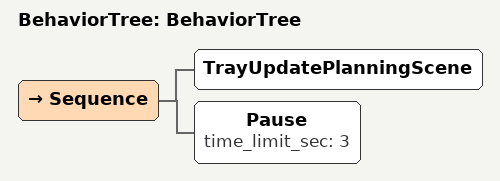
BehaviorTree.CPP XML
<root main_tree_to_execute="BehaviorTree">

    <BehaviorTree ID="BehaviorTree">
        <Sequence>
            <TrayUpdatePlanningScene />
            <Pause time_limit_sec="3"/>
        </Sequence>
    </BehaviorTree>

</root>
